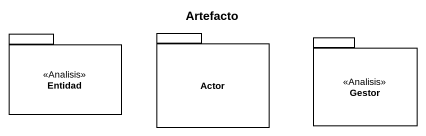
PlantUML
@startuml
title Artefacto
package Entidad <<Analisis>> {
}
package "Actor" as Actor_ {
}
package Gestor <<Analisis>> {
}
@enduml
